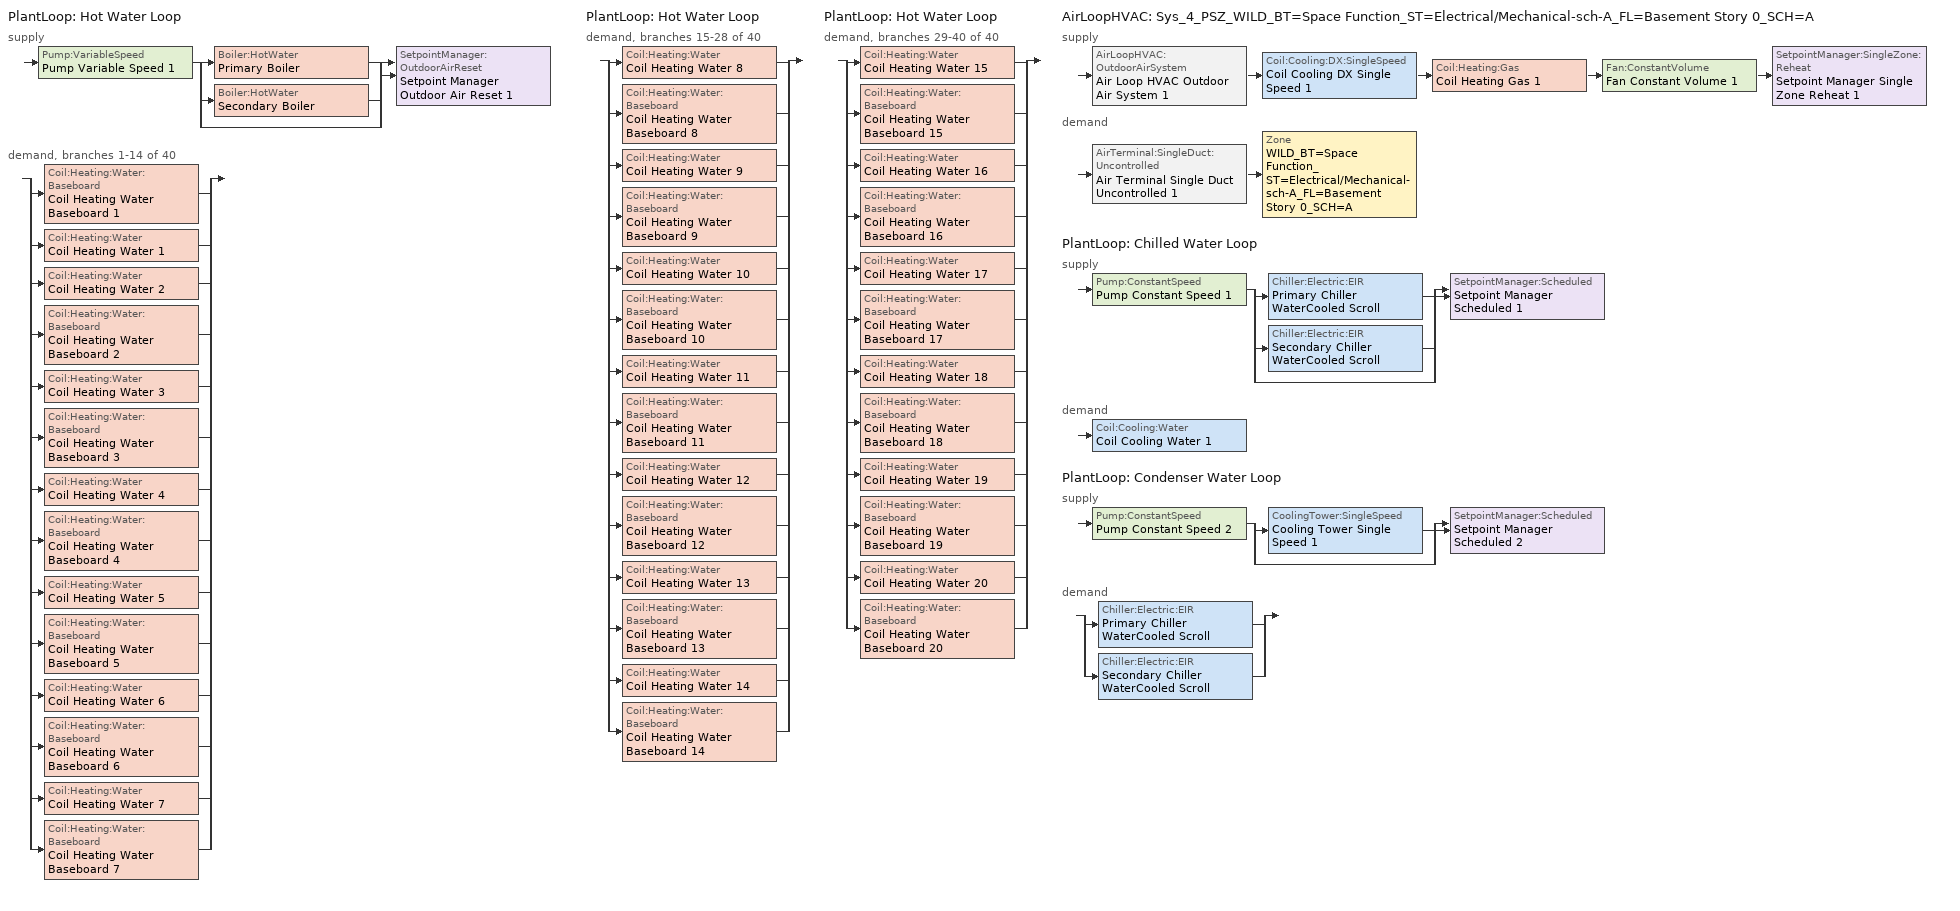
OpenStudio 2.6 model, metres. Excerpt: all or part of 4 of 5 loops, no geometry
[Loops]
PlantLoop 'Hot Water Loop'
 supply: Pump:VariableSpeed 'Pump Variable Speed 1' > split
  | Boiler:HotWater 'Primary Boiler'
  | Boiler:HotWater 'Secondary Boiler'
  | bypass
  join > SetpointManager:OutdoorAirReset 'Setpoint Manager Outdoor Air Reset 1'
 demand, branches 1-14 of 40: split
  | Coil:Heating:Water:Baseboard 'Coil Heating Water Baseboard 1'
  | Coil:Heating:Water 'Coil Heating Water 1'
  | Coil:Heating:Water 'Coil Heating Water 2'
  | Coil:Heating:Water:Baseboard 'Coil Heating Water Baseboard 2'
  | Coil:Heating:Water 'Coil Heating Water 3'
  | Coil:Heating:Water:Baseboard 'Coil Heating Water Baseboard 3'
  | Coil:Heating:Water 'Coil Heating Water 4'
  | Coil:Heating:Water:Baseboard 'Coil Heating Water Baseboard 4'
  | Coil:Heating:Water 'Coil Heating Water 5'
  | Coil:Heating:Water:Baseboard 'Coil Heating Water Baseboard 5'
  | Coil:Heating:Water 'Coil Heating Water 6'
  | Coil:Heating:Water:Baseboard 'Coil Heating Water Baseboard 6'
  | Coil:Heating:Water 'Coil Heating Water 7'
  | Coil:Heating:Water:Baseboard 'Coil Heating Water Baseboard 7'
PlantLoop 'Hot Water Loop'
 demand, branches 15-28 of 40: split
  | Coil:Heating:Water 'Coil Heating Water 8'
  | Coil:Heating:Water:Baseboard 'Coil Heating Water Baseboard 8'
  | Coil:Heating:Water 'Coil Heating Water 9'
  | Coil:Heating:Water:Baseboard 'Coil Heating Water Baseboard 9'
  | Coil:Heating:Water 'Coil Heating Water 10'
  | Coil:Heating:Water:Baseboard 'Coil Heating Water Baseboard 10'
  | Coil:Heating:Water 'Coil Heating Water 11'
  | Coil:Heating:Water:Baseboard 'Coil Heating Water Baseboard 11'
  | Coil:Heating:Water 'Coil Heating Water 12'
  | Coil:Heating:Water:Baseboard 'Coil Heating Water Baseboard 12'
  | Coil:Heating:Water 'Coil Heating Water 13'
  | Coil:Heating:Water:Baseboard 'Coil Heating Water Baseboard 13'
  | Coil:Heating:Water 'Coil Heating Water 14'
  | Coil:Heating:Water:Baseboard 'Coil Heating Water Baseboard 14'
PlantLoop 'Hot Water Loop'
 demand, branches 29-40 of 40: split
  | Coil:Heating:Water 'Coil Heating Water 15'
  | Coil:Heating:Water:Baseboard 'Coil Heating Water Baseboard 15'
  | Coil:Heating:Water 'Coil Heating Water 16'
  | Coil:Heating:Water:Baseboard 'Coil Heating Water Baseboard 16'
  | Coil:Heating:Water 'Coil Heating Water 17'
  | Coil:Heating:Water:Baseboard 'Coil Heating Water Baseboard 17'
  | Coil:Heating:Water 'Coil Heating Water 18'
  | Coil:Heating:Water:Baseboard 'Coil Heating Water Baseboard 18'
  | Coil:Heating:Water 'Coil Heating Water 19'
  | Coil:Heating:Water:Baseboard 'Coil Heating Water Baseboard 19'
  | Coil:Heating:Water 'Coil Heating Water 20'
  | Coil:Heating:Water:Baseboard 'Coil Heating Water Baseboard 20'
AirLoopHVAC 'Sys_4_PSZ_WILD_BT=Space Function_ST=Electrical/Mechanical-sch-A_FL=Basement Story 0_SCH=A'
 supply: AirLoopHVAC:OutdoorAirSystem 'Air Loop HVAC Outdoor Air System 1' > Coil:Cooling:DX:SingleSpeed 'Coil Cooling DX Single Speed 1' > Coil:Heating:Gas 'Coil Heating Gas 1' > Fan:ConstantVolume 'Fan Constant Volume 1' > SetpointManager:SingleZone:Reheat 'Setpoint Manager Single Zone Reheat 1'
 demand: AirTerminal:SingleDuct:Uncontrolled 'Air Terminal Single Duct Uncontrolled 1' > Zone 'WILD_BT=Space Function_ST=Electrical/Mechanical-sch-A_FL=Basement Story 0_SCH=A'
PlantLoop 'Chilled Water Loop'
 supply: Pump:ConstantSpeed 'Pump Constant Speed 1' > split
  | Chiller:Electric:EIR 'Primary Chiller WaterCooled Scroll'
  | Chiller:Electric:EIR 'Secondary Chiller WaterCooled Scroll'
  | bypass
  join > SetpointManager:Scheduled 'Setpoint Manager Scheduled 1'
 demand: Coil:Cooling:Water 'Coil Cooling Water 1'
PlantLoop 'Condenser Water Loop'
 supply: Pump:ConstantSpeed 'Pump Constant Speed 2' > split
  | CoolingTower:SingleSpeed 'Cooling Tower Single Speed 1'
  | bypass
  join > SetpointManager:Scheduled 'Setpoint Manager Scheduled 2'
 demand: split
  | Chiller:Electric:EIR 'Primary Chiller WaterCooled Scroll'
  | Chiller:Electric:EIR 'Secondary Chiller WaterCooled Scroll'
[Sizing:Zone]
WILD_BT=Space Function_ST=Electrical/Mechanical-sch-A_FL=Basement Story 0_SCH=A: Zone Cooling Design Supply Air Temperature Input Method=SupplyAirTemperature; Zone Cooling Design Supply Air Temperature {C}=13; Zone Cooling Design Supply Air Temperature Difference {deltaC}=11.11; Zone Heating Design Supply Air Temperature Input Method=SupplyAirTemperature; Zone Heating Design Supply Air Temperature {C}=43; Zone Heating Design Supply Air Temperature Difference {deltaC}=11.11; Zone Cooling Design Supply Air Humidity Ratio {kg-H2O/kg-air}=0.0085; Zone Heating Design Supply Air Humidity Ratio {kg-H2O/kg-air}=0.008; Zone Heating Sizing Factor=1.3; Zone Cooling Sizing Factor=1.1; Cooling Design Air Flow Method=DesignDay; Heating Design Air Flow Method=DesignDay; Account for Dedicated Outdoor Air System=No; Dedicated Outdoor Air System Control Strategy=NeutralSupplyAir; Dedicated Outdoor Air Low Setpoint Temperature for Design {C}=autosize; Dedicated Outdoor Air High Setpoint Temperature for Design {C}=autosize
[Zone equipment]
WILD_BT=Space Function_ST=Electrical/Mechanical-sch-A_FL=Basement Story 0_SCH=A: Air Terminal Single Duct Uncontrolled 1, Zone HVAC Baseboard Convective Water 1
[PlantLoop] Glycol Concentration=0; Plant Loop Volume {m3}=Autocalculate; Load Distribution Scheme=Optimal
Name | Fluid Type
Hot Water Loop | Water
Chilled Water Loop; Condenser Water Loop
[Sizing:Plant] Sizing Option=NonCoincident; Zone Timesteps in Averaging Window=1; Coincident Sizing Factor Mode=None
Name | Loop Type | Design Loop Exit Temperature {C} | Loop Design Temperature Difference {deltaC}
Hot Water Loop | Heating | 82 | 16
Chilled Water Loop | Cooling | 7 | 6
Condenser Water Loop | Condenser | 29 | 6
[Pump:VariableSpeed]
Pump Variable Speed 1: Pump Control Type=Intermittent; Skin Loss Radiative Fraction=0.5; Design Power Sizing Method=PowerPerFlowPerPressure; Design Electric Power per Unit Flow Rate {W/(m3/s)}=348701.1; Design Shaft Power per Unit Flow Rate per Unit Head {W-s/m3-Pa}=1.28205; Design Minimum Flow Rate Fraction=0
[Boiler:HotWater] Fuel Type=NaturalGas; Water Outlet Upper Temperature Limit {C}=99; Boiler Flow Mode=ConstantFlow; Parasitic Electric Load {W}=0; Sizing Factor=1
Primary Boiler; Secondary Boiler
[SetpointManager:OutdoorAirReset]
Setpoint Manager Outdoor Air Reset 1: Control Variable=Temperature; Setpoint at Outdoor Low Temperature {C}=82; Outdoor Low Temperature {C}=-16; Setpoint at Outdoor High Temperature {C}=60; Outdoor High Temperature {C}=0
[AirLoopHVAC]
Sys_4_PSZ_WILD_BT=Space Function_ST=Electrical/Mechanical-sch-A_FL=Basement Story 0_SCH=A: Availability Schedule=Always On Discrete; Design Supply Air Flow Rate {m3/s}=AutoSize
[Sizing:System]
Sys_4_PSZ_WILD_BT=Space Function_ST=Electrical/Mechanical-sch-A_FL=Basement Story 0_SCH=A: Type of Load to Size On=Sensible; Design Outdoor Air Flow Rate {m3/s}=Autosize; Minimum System Air Flow Ratio=1; Preheat Design Temperature {C}=7; Preheat Design Humidity Ratio {kg-H2O/kg-Air}=0.008; Precool Design Temperature {C}=13; Precool Design Humidity Ratio {kg-H2O/kg-Air}=0.008; Central Cooling Design Supply Air Temperature {C}=13; Central Heating Design Supply Air Temperature {C}=43; Sizing Option=NonCoincident; 100% Outdoor Air in Cooling=No; 100% Outdoor Air in Heating=No; Central Cooling Design Supply Air Humidity Ratio {kg-H2O/kg-Air}=0.0085; Central Heating Design Supply Air Humidity Ratio {kg-H2O/kg-Air}=0.008; Cooling Design Air Flow Method=DesignDay; Cooling Design Air Flow Rate {m3/s}=0; Heating Design Air Flow Method=DesignDay; Heating Design Air Flow Rate {m3/s}=0; System Outdoor Air Method=ZoneSum; Zone Maximum Outdoor Air Fraction=1; Cooling Supply Air Flow Rate Per Floor Area {m3/s-m2}=0.00996765; Cooling Fraction of Autosized Cooling Supply Air Flow Rate=1; Cooling Supply Air Flow Rate Per Unit Cooling Capacity {m3/s-W}=3.94755e-05; Heating Supply Air Flow Rate Per Floor Area {m3/s-m2}=0.00996765; Heating Fraction of Autosized Heating Supply Air Flow Rate=1; Heating Fraction of Autosized Cooling Supply Air Flow Rate=1; Heating Supply Air Flow Rate Per Unit Heating Capacity {m3/s-W}=3.15882e-05; Cooling Design Capacity Method=CoolingDesignCapacity; Cooling Design Capacity {W}=autosize; Cooling Design Capacity Per Floor Area {W/m2}=234.7; Fraction of Autosized Cooling Design Capacity=1; Heating Design Capacity Method=HeatingDesignCapacity; Heating Design Capacity {W}=autosize; Heating Design Capacity Per Floor Area {W/m2}=157; Fraction of Autosized Heating Design Capacity=1; Central Cooling Capacity Control Method=OnOff
[Fan:ConstantVolume]
Fan Constant Volume 1: Availability Schedule=Always On Discrete; Maximum Flow Rate {m3/s}=AutoSize
[Coil:Heating:Gas]
Coil Heating Gas 1: Availability Schedule=Always On Discrete; Gas Burner Efficiency=0.8; Nominal Capacity {W}=AutoSize; Parasitic Electric Load {W}=0; Parasitic Gas Load {W}=0
[Coil:Cooling:DX:SingleSpeed]
Coil Cooling DX Single Speed 1: Availability Schedule=Always On Discrete; Rated Total Cooling Capacity {W}=autosize; Rated Sensible Heat Ratio=autosize; Rated COP {W/W}=3; Rated Air Flow Rate {m3/s}=autosize; Rated Evaporator Fan Power Per Volume Flow Rate {W/(m3/s)}=773.3; Total Cooling Capacity Function of Temperature Curve=Curve Biquadratic 1; Total Cooling Capacity Function of Flow Fraction Curve=Curve Quadratic 1; Energy Input Ratio Function of Temperature Curve=Curve Biquadratic 2; Energy Input Ratio Function of Flow Fraction Curve=Curve Quadratic 2; Part Load Fraction Correlation Curve=Curve Cubic 1; Condenser Type=AirCooled; Evaporative Condenser Effectiveness=0; Evaporative Condenser Air Flow Rate {m3/s}=Autosize; Evaporative Condenser Pump Rated Power Consumption {W}=Autosize; Crankcase Heater Capacity {W}=0; Maximum Outdoor Dry-Bulb Temperature for Crankcase Heater Operation {C}=0; Basin Heater Capacity {W/K}=0; Basin Heater Setpoint Temperature {C}=10
[Controller:OutdoorAir]
Controller Outdoor Air 1: Minimum Outdoor Air Flow Rate {m3/s}=autosize; Maximum Outdoor Air Flow Rate {m3/s}=Autosize; Economizer Control Type=NoEconomizer; Economizer Control Action Type=ModulateFlow; Economizer Maximum Limit Dry-Bulb Temperature {C}=28; Economizer Maximum Limit Enthalpy {J/kg}=64000; Economizer Minimum Limit Dry-Bulb Temperature {C}=-100; Lockout Type=NoLockout; Minimum Limit Type=FixedMinimum; Controller Mechanical Ventilation=Controller Mechanical Ventilation 1; High Humidity Control=No; Heat Recovery Bypass Control Type=BypassWhenWithinEconomizerLimits
[Controller:MechanicalVentilation]
Controller Mechanical Ventilation 1: Availability Schedule=Always On Discrete; System Outdoor Air Method=ZoneSum
[AirLoopHVAC:OutdoorAirSystem]
Air Loop HVAC Outdoor Air System 1: Controller=Controller Outdoor Air 1
[SetpointManager:SingleZone:Reheat]
Setpoint Manager Single Zone Reheat 1: Minimum Supply Air Temperature {C}=13; Maximum Supply Air Temperature {C}=43; Control Zone=WILD_BT=Space Function_ST=Electrical/Mechanical-sch-A_FL=Basement Story 0_SCH=A
[AirTerminal:SingleDuct:Uncontrolled]
Air Terminal Single Duct Uncontrolled 1: Availability Schedule=Always On Discrete; Maximum Air Flow Rate {m3/s}=AutoSize
[Coil:Heating:Water:Baseboard] Heating Design Capacity Method=HeatingDesignCapacity; Heating Design Capacity {W}=autosize; Heating Design Capacity Per Floor Area {W/m2}=0; Fraction of Autosized Heating Design Capacity=0.8
Coil Heating Water Baseboard 1; Coil Heating Water Baseboard 2; Coil Heating Water Baseboard 3; Coil Heating Water Baseboard 4; Coil Heating Water Baseboard 5; Coil Heating Water Baseboard 6; Coil Heating Water Baseboard 7; Coil Heating Water Baseboard 8; Coil Heating Water Baseboard 9; Coil Heating Water Baseboard 10; Coil Heating Water Baseboard 11; Coil Heating Water Baseboard 12; Coil Heating Water Baseboard 13; Coil Heating Water Baseboard 14; Coil Heating Water Baseboard 15; Coil Heating Water Baseboard 16; Coil Heating Water Baseboard 17; Coil Heating Water Baseboard 18; Coil Heating Water Baseboard 19; Coil Heating Water Baseboard 20
[ZoneHVAC:Baseboard:Convective:Water] Availability Schedule=Always On Discrete
Name | Heating Coil
Zone HVAC Baseboard Convective Water 1 | Coil Heating Water Baseboard 1
Zone HVAC Baseboard Convective Water 2 | Coil Heating Water Baseboard 2
Zone HVAC Baseboard Convective Water 3 | Coil Heating Water Baseboard 3
Zone HVAC Baseboard Convective Water 4 | Coil Heating Water Baseboard 4
Zone HVAC Baseboard Convective Water 5 | Coil Heating Water Baseboard 5
Zone HVAC Baseboard Convective Water 6 | Coil Heating Water Baseboard 6
Zone HVAC Baseboard Convective Water 7 | Coil Heating Water Baseboard 7
Zone HVAC Baseboard Convective Water 8 | Coil Heating Water Baseboard 8
Zone HVAC Baseboard Convective Water 9 | Coil Heating Water Baseboard 9
Zone HVAC Baseboard Convective Water 10 | Coil Heating Water Baseboard 10
Zone HVAC Baseboard Convective Water 11 | Coil Heating Water Baseboard 11
Zone HVAC Baseboard Convective Water 12 | Coil Heating Water Baseboard 12
Zone HVAC Baseboard Convective Water 13 | Coil Heating Water Baseboard 13
Zone HVAC Baseboard Convective Water 14 | Coil Heating Water Baseboard 14
Zone HVAC Baseboard Convective Water 15 | Coil Heating Water Baseboard 15
Zone HVAC Baseboard Convective Water 16 | Coil Heating Water Baseboard 16
Zone HVAC Baseboard Convective Water 17 | Coil Heating Water Baseboard 17
Zone HVAC Baseboard Convective Water 18 | Coil Heating Water Baseboard 18
Zone HVAC Baseboard Convective Water 19 | Coil Heating Water Baseboard 19
Zone HVAC Baseboard Convective Water 20 | Coil Heating Water Baseboard 20
[Pump:ConstantSpeed] Rated Flow Rate {m3/s}=autosize; Rated Pump Head {Pa}=179352; Rated Power Consumption {W}=autosize; Motor Efficiency=0.9; Fraction of Motor Inefficiencies to Fluid Stream=0; Pump Control Type=Intermittent; Design Power Sizing Method=PowerPerFlowPerPressure; Design Electric Power per Unit Flow Rate {W/(m3/s)}=348701.1; Design Shaft Power per Unit Flow Rate per Unit Head {W-s/m3-Pa}=1.28205
Pump Constant Speed 1; Pump Constant Speed 2
[Chiller:Electric:EIR] Reference Capacity {W}=Autosize; Reference COP {W/W}=5.5; Condenser Type=WaterCooled; Design Heat Recovery Water Flow Rate {m3/s}=0; Sizing Factor=1; Basin Heater Capacity {W/K}=0; Basin Heater Setpoint Temperature {C}=10
Name | Cooling Capacity Function of Temperature Curve | Electric Input to Cooling Output Ratio Function of Temperature Curve | Electric Input to Cooling Output Ratio Function of Part Load Ratio Curve
Primary Chiller WaterCooled Scroll | Curve Biquadratic 3 | Curve Biquadratic 4 | Curve Quadratic 3
Secondary Chiller WaterCooled Scroll | Curve Biquadratic 5 | Curve Biquadratic 6 | Curve Quadratic 4
[SetpointManager:Scheduled] Control Variable=Temperature
Name | Schedule
Setpoint Manager Scheduled 1 | CHW Temp
Setpoint Manager Scheduled 2 | CW Temp
[CoolingTower:SingleSpeed]
Cooling Tower Single Speed 1: Design Water Flow Rate {m3/s}=autosize; Design Air Flow Rate {m3/s}=autosize; Fan Power at Design Air Flow Rate {W}=autosize; U-Factor Times Area Value at Design Air Flow Rate {W/K}=autosize; Air Flow Rate in Free Convection Regime {m3/s}=autosize; U-Factor Times Area Value at Free Convection Air Flow Rate {W/K}=autosize; Performance Input Method=UFactorTimesAreaAndDesignWaterFlowRate; Free Convection Capacity {W}=0; Basin Heater Capacity {W/K}=0; Evaporation Loss Mode=LossFactor; Evaporation Loss Factor {percent/K}=0.2; Drift Loss Percent {percent}=0.008; Blowdown Calculation Mode=ConcentrationRatio; Blowdown Concentration Ratio=3; Capacity Control=FanCycling; Number of Cells=1; Cell Control=MinimalCell; Cell Minimum  Water Flow Rate Fraction=0.33; Cell Maximum Water Flow Rate Fraction=2.5; Sizing Factor=1; Free Convection Air Flow Rate Sizing Factor=0.1; Free Convection U-Factor Times Area Value Sizing Factor=0.1; Heat Rejection Capacity and Nominal Capacity Sizing Ratio=1.25; Free Convection Nominal Capacity Sizing Factor=0.1; Design Inlet Air Dry-Bulb Temperature {C}=35; Design Inlet Air Wet-Bulb Temperature {C}=24; Design Approach Temperature {deltaC}=5; Design Range Temperature {deltaC}=6
[Coil:Heating:Water] Availability Schedule=Always On Discrete
Coil Heating Water 1; Coil Heating Water 2; Coil Heating Water 3; Coil Heating Water 4; Coil Heating Water 5; Coil Heating Water 6; Coil Heating Water 7; Coil Heating Water 8; Coil Heating Water 9; Coil Heating Water 10; Coil Heating Water 11; Coil Heating Water 12; Coil Heating Water 13; Coil Heating Water 14; Coil Heating Water 15; Coil Heating Water 16; Coil Heating Water 17; Coil Heating Water 18; Coil Heating Water 19; Coil Heating Water 20
[Coil:Cooling:Water]
Coil Cooling Water 1: Availability Schedule=Always On Discrete
[Controller:WaterCoil] Minimum Actuated Flow {m3/s}=0
Name | Water Coil | Action
Controller Water Coil 1 | Coil Heating Water 1 | Normal
Controller Water Coil 2 | Coil Cooling Water 1 | Reverse
Controller Water Coil 3 | Coil Heating Water 2 | Normal
Controller Water Coil 4 | Coil Heating Water 3 | Normal
Controller Water Coil 5 | Coil Heating Water 4 | Normal
Controller Water Coil 6 | Coil Heating Water 5 | Normal
Controller Water Coil 7 | Coil Heating Water 6 | Normal
Controller Water Coil 8 | Coil Heating Water 7 | Normal
Controller Water Coil 9 | Coil Heating Water 8 | Normal
Controller Water Coil 10 | Coil Heating Water 9 | Normal
Controller Water Coil 11 | Coil Heating Water 10 | Normal
Controller Water Coil 12 | Coil Heating Water 11 | Normal
Controller Water Coil 13 | Coil Heating Water 12 | Normal
Controller Water Coil 14 | Coil Heating Water 13 | Normal
Controller Water Coil 15 | Coil Heating Water 14 | Normal
Controller Water Coil 16 | Coil Heating Water 15 | Normal
Controller Water Coil 17 | Coil Heating Water 16 | Normal
Controller Water Coil 18 | Coil Heating Water 17 | Normal
Controller Water Coil 19 | Coil Heating Water 18 | Normal
Controller Water Coil 20 | Coil Heating Water 19 | Normal
Controller Water Coil 21 | Coil Heating Water 20 | Normal
[Schedule:Ruleset]
Name | Default Day Schedule
CHW Temp | Schedule Day 3
CW Temp | Schedule Day 4
[Schedule:Day]
Schedule Day 3; wkdCHW Temp 1; satCHW Temp 1; sunCHW Temp 1: 1, 0, 7, 2, 0, 7, 3, 0, 7, 4, 0, 7, 5, 0, 7, 6, 0, 7, 7, 0, 7, 8, 0, 7, 9, 0, 7, 10, 0, 7, 11, 0, 7, 12, 0, 7, 13, 0, 7, 14, 0, 7, 15, 0, 7, 16, 0, 7, 17, 0, 7, 18, 0, 7, 19, 0, 7, 20, 0, 7, 21, 0, 7, 22, 0, 7, 23, 0, 7, 24, 0, 7
Schedule Day 4; wkdCW Temp 1; satCW Temp 1; sunCW Temp 1: 1, 0, 29, 2, 0, 29, 3, 0, 29, 4, 0, 29, 5, 0, 29, 6, 0, 29, 7, 0, 29, 8, 0, 29, 9, 0, 29, 10, 0, 29, 11, 0, 29, 12, 0, 29, 13, 0, 29, 14, 0, 29, 15, 0, 29, 16, 0, 29, 17, 0, 29, 18, 0, 29, 19, 0, 29, 20, 0, 29, 21, 0, 29, 22, 0, 29, 23, 0, 29, 24, 0, 29
[Schedule:Rule] Date Specification Type=DateRange; Start Month=1; Start Day=1; End Month=12; End Day=31
Name | Schedule Ruleset | Rule Order | Day Schedule | Apply Sunday | Apply Monday | Apply Tuesday | Apply Wednesday | Apply Thursday | Apply Friday | Apply Saturday
wkdCHW Temp rule | CHW Temp | 2 | wkdCHW Temp 1 | No | Yes | Yes | Yes | Yes | Yes | No
satCHW Temprule | CHW Temp | 1 | satCHW Temp 1 | No | No | No | No | No | No | Yes
sunCHW Temprule | CHW Temp | 0 | sunCHW Temp 1 | Yes | No | No | No | No | No | No
wkdCW Temp rule | CW Temp | 2 | wkdCW Temp 1 | No | Yes | Yes | Yes | Yes | Yes | No
satCW Temprule | CW Temp | 1 | satCW Temp 1 | No | No | No | No | No | No | Yes
sunCW Temprule | CW Temp | 0 | sunCW Temp 1 | Yes | No | No | No | No | No | No
[Schedule:Constant]
Always On Discrete: Value=1
[Curve:Biquadratic] Minimum Value of y=24
Name | Coefficient1 Constant | Coefficient2 x | Coefficient3 x**2 | Coefficient4 y | Coefficient5 y**2 | Coefficient6 x*y | Minimum Value of x | Maximum Value of x | Maximum Value of y
Curve Biquadratic 1 | 0.867905 | 0.0142459 | 0.000554364 | -0.00755748 | 3.3048e-05 | -0.000191808 | 13 | 24 | 46
Curve Biquadratic 2 | 0.116936 | 0.0284933 | -0.000411156 | 0.0214108 | 0.000161028 | -0.000679104 | 13 | 24 | 46
Curve Biquadratic 3; Curve Biquadratic 5 | 1.02152 | 0.0370359 | 0.000233248 | -0.00389405 | -6.52536e-05 | -0.000268045 | 5 | 10 | 35
Curve Biquadratic 4; Curve Biquadratic 6 | 0.701769 | -0.00452016 | 0.00053311 | -0.00549821 | 0.000544579 | -0.000729032 | 5 | 10 | 35
[Curve:Quadratic] Minimum Value of x=0; Maximum Value of x=1
Name | Coefficient1 Constant | Coefficient2 x | Coefficient3 x**2
Curve Quadratic 1; Curve Quadratic 2 | 1 | 0 | 0
Curve Quadratic 3; Curve Quadratic 4 | 0.0636912 | 0.584888 | 0.352803
[Curve:Cubic]
Curve Cubic 1: Coefficient1 Constant=0.0277; Coefficient2 x=4.9151; Coefficient3 x**2=-8.184; Coefficient4 x**3=4.2702; Minimum Value of x=0.7; Maximum Value of x=1
